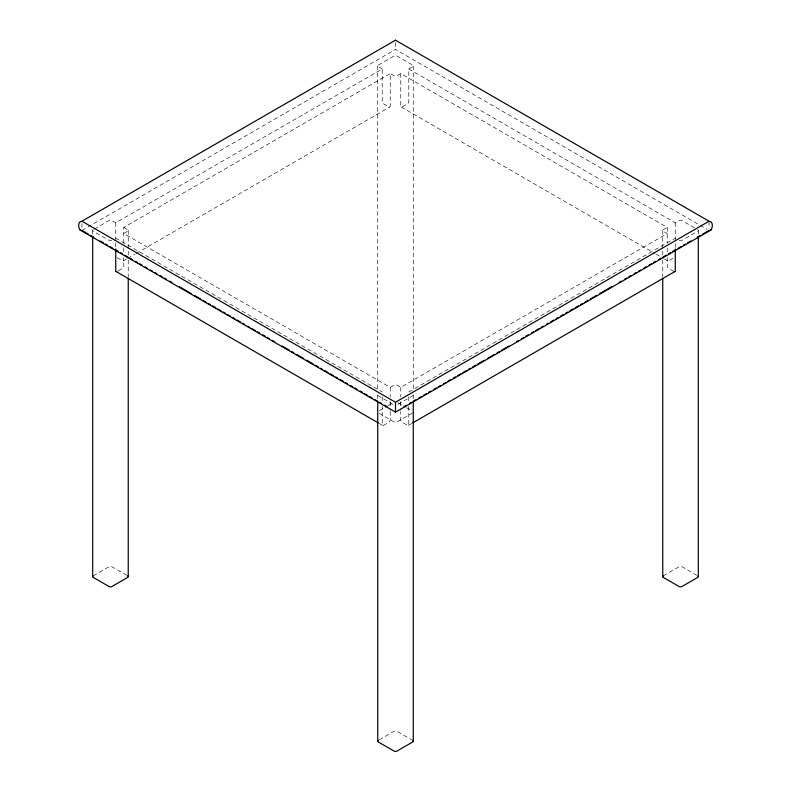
<?xml version="1.0" encoding="UTF-8"?>
<svg xmlns="http://www.w3.org/2000/svg" width="791" height="791" viewBox="0 0 791 791"><rect width="100%" height="100%" fill="white"/><g stroke="black" fill="none" stroke-linecap="round" stroke-linejoin="round"><path stroke-width="0.59" stroke-dasharray="3.96 2.97" d="M81.948 230.468L395.5 49.438L706.907 229.232M94.317 229.083L109.128 220.531A1.889 1.098 0 0 1 111.808 220.531L115.743 222.805L382.221 68.955L382.221 101.485A1.889 1.098 60 0 0 383.556 103.809L388.895 106.884A1.889 1.098 60 0 0 390.23 106.113L390.23 73.573L394.165 75.847A1.889 1.098 0 0 0 396.835 75.847L400.77 73.573L667.248 227.422L667.248 243.153M123.752 243.153L123.752 227.422L390.23 73.573M400.77 73.573L400.77 106.113A1.889 1.098 -60 0 0 402.105 106.884L407.444 103.809A1.889 1.098 -60 0 0 408.779 101.485L408.779 68.955L412.714 66.681A1.889 1.098 0 0 0 412.714 65.139L396.835 55.973A1.889 1.098 0 0 0 394.165 55.973L378.286 65.139A1.889 1.098 0 0 0 378.286 66.681L382.221 68.955M123.366 260.822L126.57 258.973M127.638 258.36L135.132 254.03M136.2 253.417L389.834 106.983M118.146 270.829L122.417 268.367A1.889 1.098 -60 0 0 123.752 266.043L123.752 257.55M123.752 227.422L127.687 229.697A1.889 1.098 0 0 1 127.687 231.239L123.752 233.513L390.23 387.363L394.165 385.088A1.889 1.098 0 0 1 396.835 385.088L400.77 387.363L667.248 233.513L663.313 231.239A1.889 1.098 0 0 1 663.313 229.697L667.248 227.422M408.779 68.955L675.257 222.805L679.192 220.531A1.889 1.098 0 0 1 681.872 220.531L694.567 227.867M408.779 391.98L675.257 238.14M93.259 575.858L109.128 566.692A1.889 1.098 0 0 1 111.808 566.692L126.629 575.245M379.344 410.687L386.75 406.416M387.808 405.803L393.107 402.748M397.893 404.359L412.714 395.797A1.889 1.098 0 0 0 413.011 394.482M672.854 258.271L668.583 260.733A1.889 1.098 -60 0 1 667.248 259.962M412.714 412.843L396.835 422.008A1.889 1.098 0 0 1 394.165 422.008L379.344 413.456M408.393 425.39L411.597 423.531M379.344 739.812L394.165 731.25A1.889 1.098 0 0 1 396.835 731.25L411.656 739.812M663.313 575.858L679.192 566.692A1.889 1.098 0 0 1 681.872 566.692L696.683 575.245M401.166 106.983L654.8 253.417M655.868 254.03L663.362 258.36M664.43 258.973L667.634 260.822M673.922 271.442L668.583 268.367A1.889 1.098 60 0 1 667.248 266.043L667.248 257.55M115.743 238.14L382.221 391.98M397.893 402.748L405.308 407.019M406.366 407.632L411.656 410.687M393.107 404.359L378.286 395.797A1.889 1.098 0 0 1 377.989 394.482M117.078 257.658L122.417 260.733A1.889 1.098 60 0 0 123.752 259.962M379.403 423.531L382.607 425.39M709.052 221.213L709.052 228.154M698.295 230.468L698.295 234.166M675.257 222.805L675.257 248.107M667.248 247.909L667.248 252.794M662.759 230.468L662.759 255.107M662.759 260.031L662.759 277.285M413.268 65.91L413.268 389.894M413.268 394.828L413.268 399.959M408.779 396.805L408.779 401.62M408.779 406.445L408.779 424.52A1.889 1.098 60 0 1 407.444 425.291L402.105 422.216A1.889 1.098 60 0 1 400.77 419.892L400.77 411.458M400.77 387.363L400.77 397.003M400.77 401.818L400.77 410.252M395.5 42.506L395.5 49.438M390.23 387.363L390.23 397.003M390.23 401.818L390.23 410.252M390.23 411.458L390.23 419.892A1.889 1.098 -60 0 1 388.895 422.216L383.556 425.291A1.889 1.098 -60 0 1 382.221 424.52L382.221 406.445M382.221 396.805L382.221 401.62M377.732 65.91L377.732 389.894M377.732 394.828L377.732 399.959M128.241 230.468L128.241 255.107M128.241 260.031L128.241 277.285M123.752 247.909L123.752 252.794M115.743 222.805L115.743 242.076M115.743 242.956L115.743 248.107M92.705 230.468L92.705 234.166M81.948 223.527L81.948 228.154M679.192 240.405A1.889 1.098 0 0 0 681.872 240.405L697.741 231.239A1.889 1.098 0 0 0 697.741 229.697M111.808 240.405A1.889 1.098 0 0 1 109.128 240.405L93.259 231.239A1.889 1.098 0 0 1 93.259 229.697"/><path stroke-width="1.19" d="M81.255 221.272C77.666 221.836 78.329 228.016 80.059 230.013L395.5 412.141L710.941 230.013C712.671 228.016 713.334 221.836 709.745 221.272M404.063 406.554L406.198 405.318M409.412 403.459L411.547 402.224M413.693 400.997L415.829 399.762M419.042 397.903L421.188 396.667M423.323 395.431L426.537 393.582M428.673 392.346L430.818 391.11M434.022 389.251L436.167 388.015M438.303 386.779L440.449 385.543M443.652 383.694L445.798 382.458M447.933 381.222L451.147 379.364M453.292 378.128L455.428 376.902M457.564 375.666L460.777 373.807M462.923 372.571L466.126 370.722M468.272 369.486L470.408 368.25M472.553 367.014L475.757 365.155M477.902 363.919L484.319 360.212M487.533 358.363L493.95 354.655M497.163 352.806L499.299 351.57M501.445 350.334L508.939 346.003M516.424 341.682L518.57 340.446M521.773 338.588L523.919 337.352M526.055 336.116L528.2 334.88M531.404 333.031L533.549 331.795M535.685 330.559L538.898 328.71M541.044 327.474L543.18 326.238M546.393 324.379L548.529 323.143M550.674 321.907L553.878 320.058M556.024 318.822L558.159 317.587M560.305 316.351L563.508 314.492M565.654 313.256L567.79 312.02M569.935 310.784L573.139 308.935M575.284 307.699L578.498 305.84M580.634 304.614L582.779 303.378M584.915 302.142L588.128 300.283M590.264 299.047L596.691 295.34M599.894 293.491L611.67 286.688M619.155 282.367L621.301 281.131M624.514 279.282L626.65 278.046M628.796 276.81L630.931 275.575M634.145 273.716L636.28 272.48M638.426 271.244L640.562 270.008M643.775 268.159L645.911 266.923M649.124 265.064L651.26 263.828M653.406 262.592L655.541 261.356M658.755 259.507L660.9 258.271M663.036 257.035L666.249 255.186M668.385 253.951L670.531 252.715M672.666 251.479L675.88 249.62M678.016 248.384L681.229 246.535M683.365 245.299L685.51 244.063M687.646 242.827L690.859 240.968M697.276 237.26L700.49 235.411M702.635 234.176L709.052 230.468M412.675 422.918L674.861 271.54M710.941 230.013L709.745 230.418M81.255 230.418L80.059 230.013M81.948 230.468L88.365 234.176M90.51 235.411L93.724 237.26M100.141 240.968L103.354 242.827M105.49 244.063L107.635 245.299M109.771 246.535L112.984 248.384M115.12 249.62L118.334 251.479M120.469 252.715L122.615 253.951M124.751 255.186L127.964 257.035M130.1 258.271L132.245 259.507M135.459 261.356L137.594 262.592M139.74 263.828L141.876 265.064M145.089 266.923L147.225 268.159M150.438 270.008L152.574 271.244M154.72 272.48L156.855 273.716M160.069 275.575L162.204 276.81M164.35 278.046L166.486 279.282M169.699 281.131L171.845 282.367M179.33 286.688L191.106 293.491M194.309 295.34L200.736 299.047M202.872 300.283L206.085 302.142M208.221 303.378L210.366 304.614M212.502 305.84L215.716 307.699M217.861 308.935L221.065 310.784M223.21 312.02L225.346 313.256M227.492 314.492L230.695 316.351M232.841 317.587L234.976 318.822M237.122 320.058L240.326 321.907M242.471 323.143L244.607 324.379M247.82 326.238L249.956 327.474M252.102 328.71L255.315 330.559M257.451 331.795L259.596 333.031M262.8 334.88L264.945 336.116M267.081 337.352L269.227 338.588M272.43 340.446L274.576 341.682M282.061 346.003L289.555 350.334M291.701 351.57L293.837 352.806M297.05 354.655L303.467 358.363M306.681 360.212L313.098 363.919M315.243 365.155L318.447 367.014M320.592 368.25L322.728 369.486M324.874 370.722L328.077 372.571M330.223 373.807L333.436 375.666M335.572 376.902L337.708 378.128M339.853 379.364L343.067 381.222M345.202 382.458L347.348 383.694M350.551 385.543L352.697 386.779M354.833 388.015L356.978 389.251M360.182 391.11L362.327 392.346M364.463 393.582L367.677 395.431M369.812 396.667L371.958 397.903M375.171 399.762L377.307 400.997M379.453 402.224L381.588 403.459M384.802 405.318L386.937 406.554M116.139 271.54L378.325 422.918M698.295 236.628L698.295 576.629M675.257 248.977L675.257 270.67A1.889 1.098 60 0 1 674.268 271.59M662.759 278.511L662.759 576.629M413.268 401.185L413.268 741.197M395.5 402.698L395.5 412.141M377.732 401.185L377.732 741.197M128.241 278.511L128.241 576.629M115.743 248.977L115.743 270.67A1.889 1.098 -60 0 0 116.732 271.59M92.705 236.628L92.705 576.629M378.286 740.416A1.889 1.098 0 0 0 378.286 741.968L394.165 751.134A1.889 1.098 0 0 0 396.835 751.134L412.714 741.968A1.889 1.098 0 0 0 412.714 740.416M127.687 575.858A1.889 1.098 0 0 1 127.687 577.4L111.808 586.566A1.889 1.098 0 0 1 109.128 586.566L93.259 577.4A1.889 1.098 0 0 1 92.962 576.085M663.313 575.858A1.889 1.098 0 0 0 663.313 577.4L679.192 586.566A1.889 1.098 0 0 0 681.872 586.566L697.741 577.4A1.889 1.098 0 0 0 698.038 576.085M395.5 40.193L81.948 221.213L395.5 402.243L709.052 221.213L395.5 40.193"/></g></svg>
